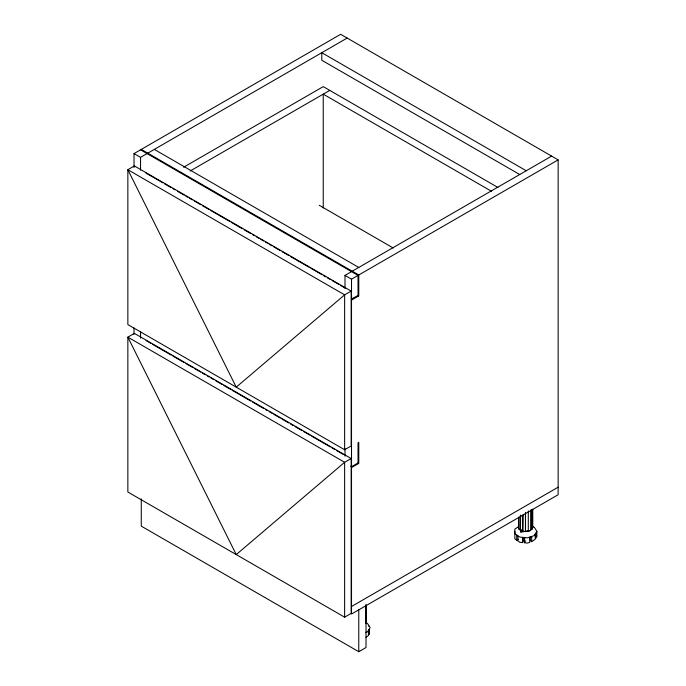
<?xml version="1.0" encoding="UTF-8"?>
<svg xmlns="http://www.w3.org/2000/svg" width="686" height="686" viewBox="0 0 686 686"><rect width="100%" height="100%" fill="white"/><g stroke="black" fill="none" stroke-linecap="round" stroke-linejoin="round"><path stroke-width="1.03" d="M366.024 623.651L366.024 604.392M518.453 539.299L516.721 540.139L516.721 535.329L517.973 536.186L517.973 540.988L519.851 542.283L522.723 542.575L523.307 537.764M520.657 515.126L520.391 530.338L518.813 528.983L518.813 517.21M520.391 530.338L520.391 515.358M522.741 515.195L522.741 531.247L525.519 531.564L525.519 512.305M525.425 513.102L525.425 531.298L528.297 531.247L530.647 530.338L530.647 510.007M530.647 530.338L530.244 530.184L532.216 528.983L532.773 527.38L532.773 509.192M530.192 530.664L520.846 532.104L521.206 529.609M532.285 526.522L534.214 527.157L536.881 531.376L536.881 536.581L535.886 538.167L535.886 533.365L535.226 534.411L535.226 539.222L531.71 541.648L531.71 536.838L529.841 537.464L529.841 542.274L527.508 543.055L524.636 542.763L525.219 540.834L523.307 540.645M520.846 532.104L521.677 530.312M536.881 531.376L534.231 535.595L527.508 537.85L519.851 537.069L514.843 533.639L514.834 529.155L518.153 526.857M522.741 531.247L523.006 514.963M365.981 637.268L368.476 635.493L368.476 630.683L369.137 629.637L369.137 634.439L369.128 631.274M134.019 167.495L134.019 153.595L340.642 34.3L558.147 159.872L558.147 494.735L351.515 614.03L351.515 279.168L558.147 159.872M134.019 153.595L140.544 157.36L347.167 38.064M183.608 167.238L323.243 86.625L497.942 187.484M190.133 171.011L329.769 90.389M344.998 288.231L344.998 275.395L551.621 156.108M351.155 291.096L344.629 294.86L236.241 387.161L127.853 169.708L134.379 165.943L351.155 291.096L351.155 445.969L344.629 449.733L127.853 324.581L127.853 169.708L344.629 294.86L344.629 449.733M358.041 295.52L351.155 299.079M351.515 300.091L358.769 295.906L358.769 274.983L141.273 149.411M351.155 458.522L344.629 462.295L236.241 554.588L127.853 337.143L134.379 333.37L351.155 458.522L351.155 613.404L344.629 617.168L127.853 492.016L127.853 337.143L344.629 462.295L344.629 617.168M358.041 462.956L351.515 466.72L350.795 466.3M351.515 467.526L358.769 463.342L358.769 442.41L358.041 442.83L358.041 463.762M351.515 606.493L558.147 487.197M141.273 498.919L141.273 526.128L358.769 651.7L366.015 647.515L366.015 605.652M365.561 632.509L367.49 631.866L370.131 627.647L367.464 623.428L365.535 622.794M518.264 527.38L518.736 527.328L518.736 517.698M518.813 528.983L519.293 528.932M532.302 527.431L532.773 527.38M520.657 530.107L523.006 531.015M526.239 170.754L321.794 52.719L321.794 60.248L519.765 174.553M491.416 191.248L323.243 94.154L323.243 208.021M319.29 205.311L393.215 247.989M154.316 149.411L358.769 267.446M140.544 149.822L358.041 275.395L358.041 296.326M344.998 275.395L351.515 279.168M146.101 173.155L162.754 182.776M164.606 183.839L171.088 187.587M172.941 188.65L174.793 189.722M177.563 191.325L184.045 195.064M185.897 196.136L187.75 197.199M189.602 198.271L192.372 199.875M194.224 200.938L200.706 204.685M202.559 205.749L209.033 209.496M210.885 210.559L229.398 221.244M231.251 222.315L242.355 228.73M244.207 229.793L250.682 233.54M252.534 234.603L254.386 235.675M256.238 236.747L259.016 238.351M260.86 239.414L263.638 241.018M265.491 242.089L267.343 243.153M269.195 244.225L271.973 245.828M273.817 246.9L280.3 250.639M282.152 251.702L288.626 255.449M290.478 256.513L308.992 267.206M310.844 268.269L321.948 274.683M323.801 275.755L325.653 276.818M327.505 277.89L330.275 279.494M332.127 280.557L338.61 284.304M340.462 285.367L345.084 288.043M146.101 340.59L150.723 343.257M152.575 344.329L171.088 355.014M172.941 356.085L184.045 362.5M185.897 363.563L192.372 367.302M194.224 368.373L200.706 372.112M202.559 373.184L205.328 374.788M207.181 375.851L209.033 376.923M210.885 377.995L213.663 379.598M215.515 380.661L221.99 384.4M223.842 385.472L230.325 389.211M232.168 390.283L250.682 400.967M252.534 402.039L263.638 408.453M265.491 409.516L267.343 410.588M269.195 411.66L271.973 413.255M273.817 414.327L280.3 418.066M282.152 419.137L288.626 422.876M290.478 423.948L293.256 425.552M295.109 426.615L301.583 430.362M303.435 431.425L309.918 435.164M311.77 436.236L330.275 446.92M332.127 447.992L334.905 449.596M336.757 450.659L343.232 454.406M516.721 540.139L514.843 538.844L514.834 531.238M531.71 541.648L530.012 539.959L530.012 537.069M368.468 625.418L369.128 626.464M532.216 509.724L532.216 528.983M531.822 509.569L531.822 528.829M528.297 510.916L528.297 531.247M524.636 542.763L524.636 537.953L522.723 537.764L522.723 542.575M358.769 609.845L358.769 651.7M344.998 448.687L344.998 456.181M140.544 157.36L140.544 170.197M140.544 331.724L140.544 338.138M134.019 327.951L134.019 334.374"/></g></svg>
